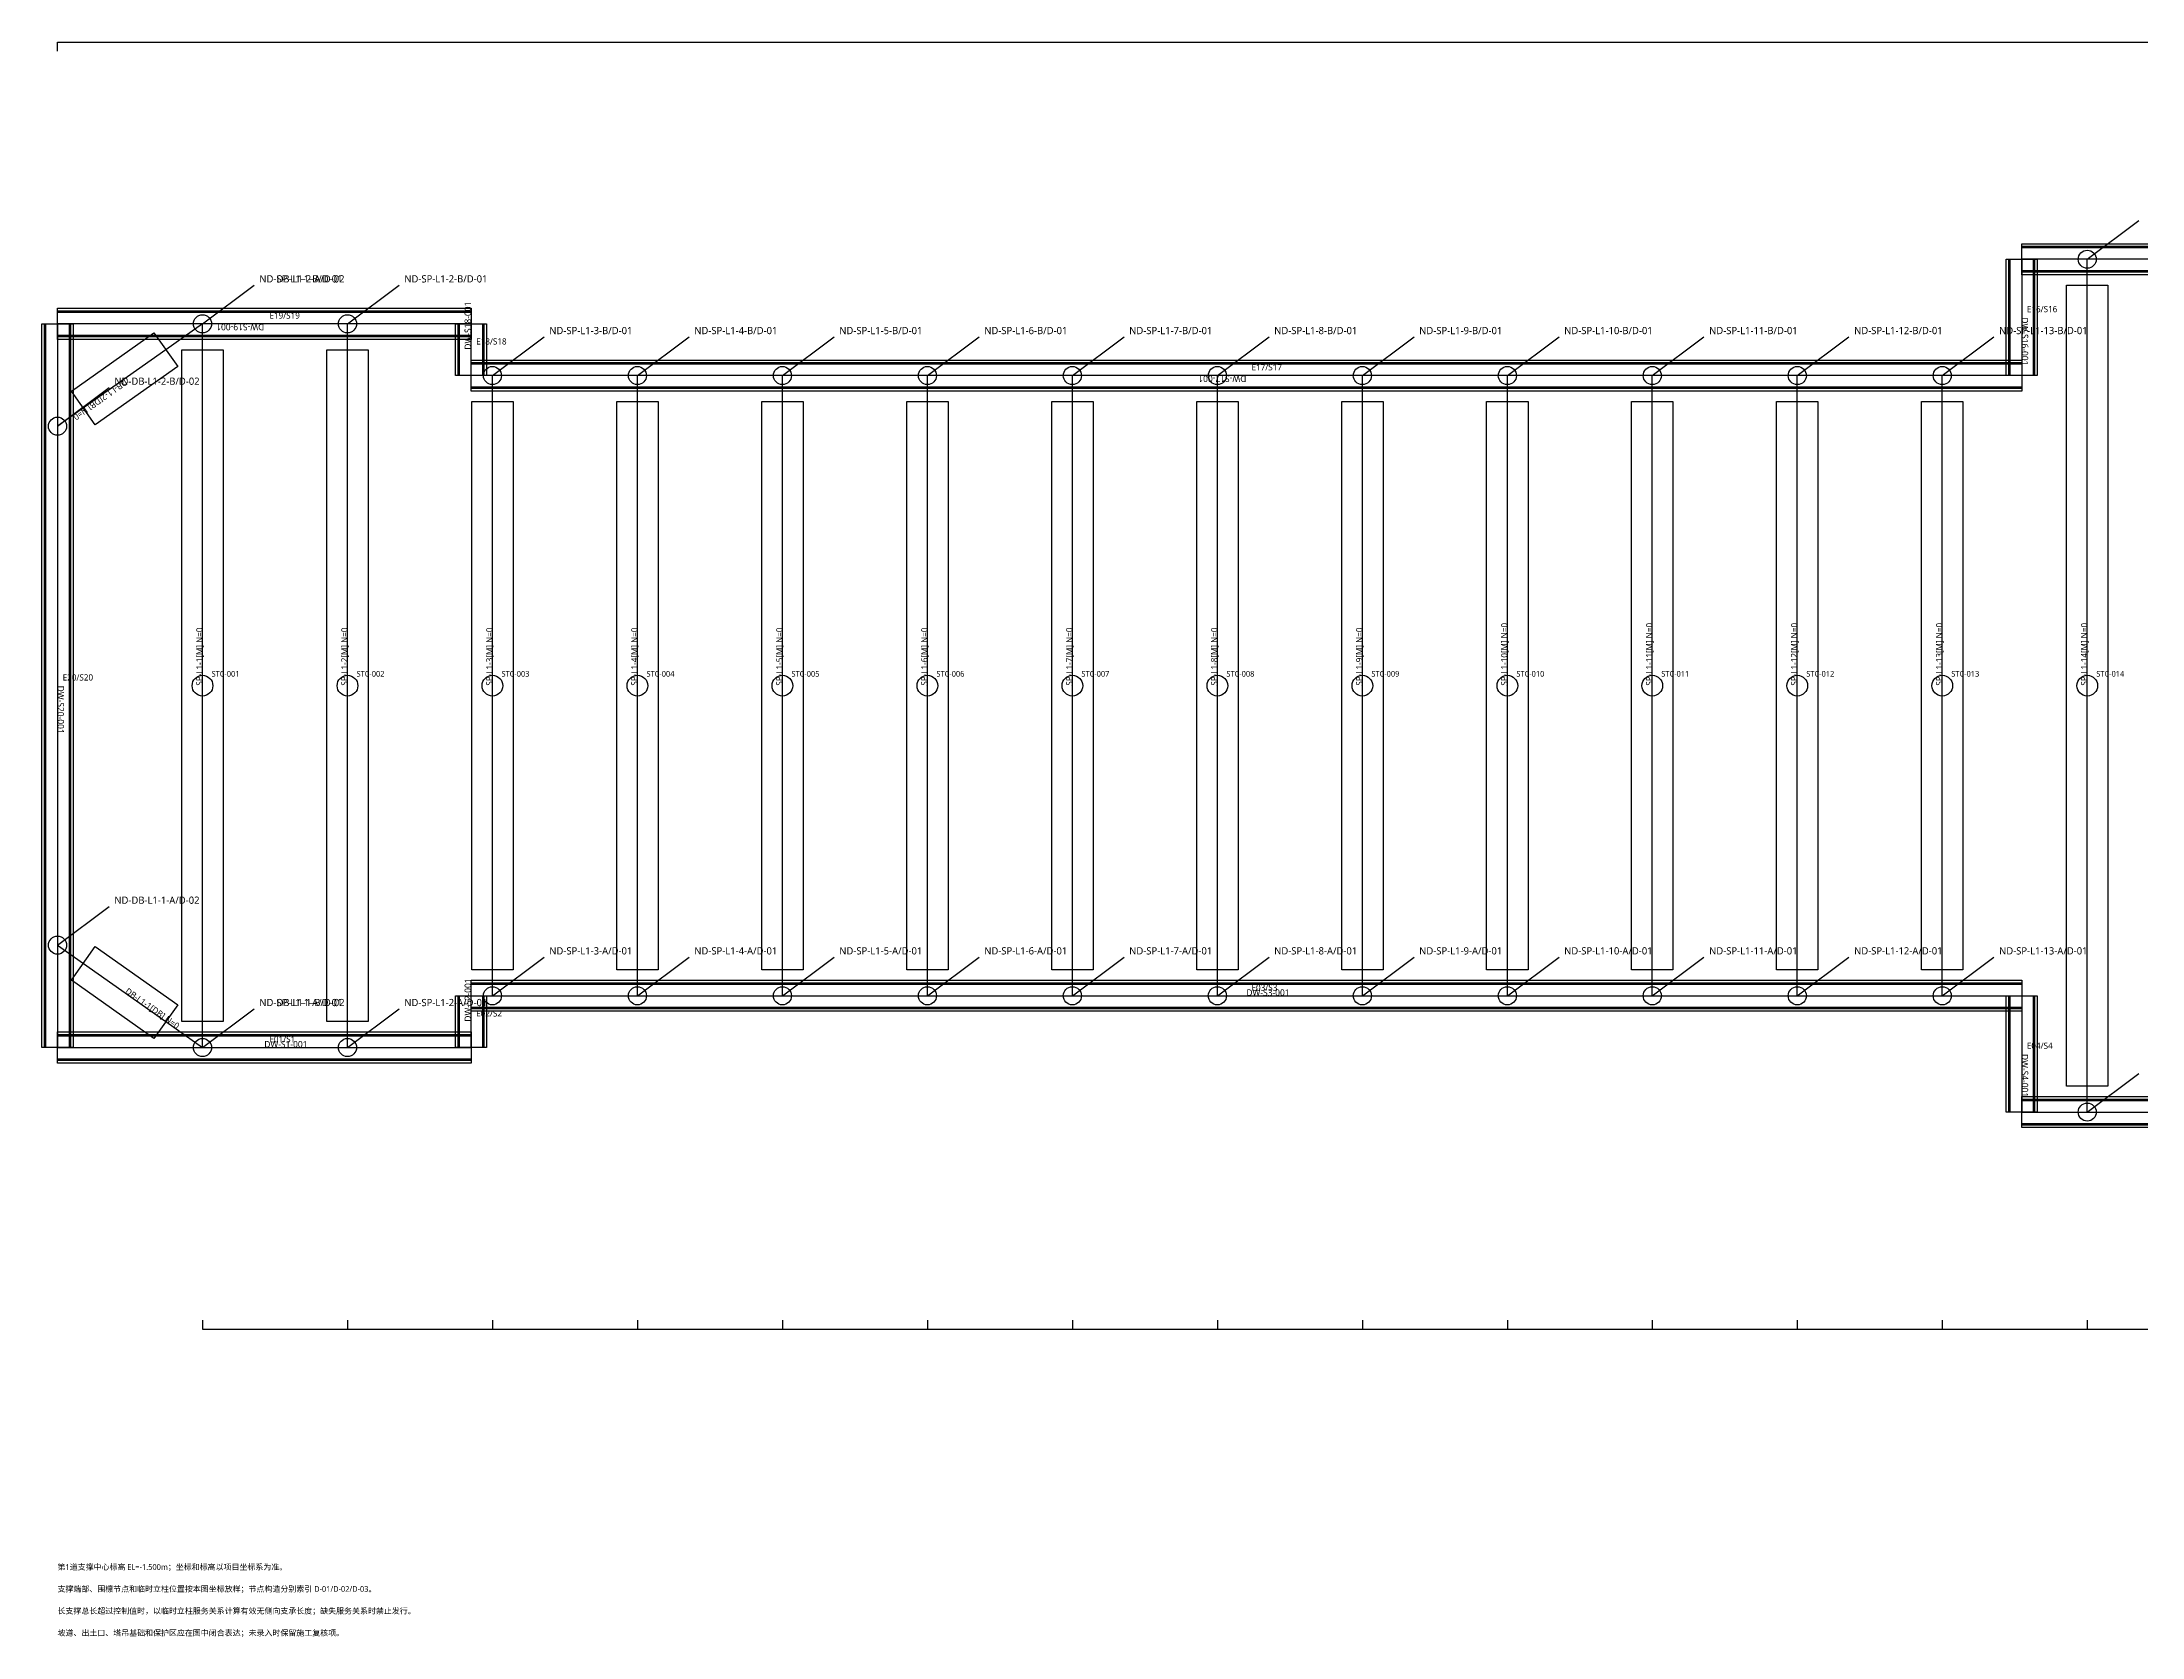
# Model space of a CAD drawing. Header units: millimetres. Extents: x -115600 to 213125, y -36808 to 24904.
# Drawn here: x -115600 to -34345, y -36808 to 24904 of the extents above; entities that cross this region are included whole.
import ezdxf

# ---------------------------------------------------------------- set-up
doc = ezdxf.new("R2010")
doc.units = ezdxf.units.MM
for name, color, linetype in [('PIT_COLUMN', 4, 'CONTINUOUS'), ('PIT_DIM', 5, 'CONTINUOUS'), ('PIT_EXCAVATION', 2, 'CONTINUOUS'), ('PIT_LEADER', 6, 'CONTINUOUS'), ('PIT_NODE', 4, 'CONTINUOUS'), ('PIT_NOTE', 6, 'CONTINUOUS'), ('PIT_RIGID_ARM', 4, 'CONTINUOUS'), ('PIT_SUPPORT_L01_CORNER', 4, 'CONTINUOUS'), ('PIT_SUPPORT_L01_CORNER_CL', 4, 'CONTINUOUS'), ('PIT_SUPPORT_L01_MAIN', 1, 'CONTINUOUS'), ('PIT_SUPPORT_L01_MAIN_CL', 1, 'CONTINUOUS'), ('PIT_TEXT', 7, 'CONTINUOUS'), ('PIT_WALE_CL', 7, 'CONTINUOUS'), ('PIT_WALE_L00', 1, 'CONTINUOUS'), ('PIT_WALE_L01', 2, 'CONTINUOUS'), ('PIT_WALL', 7, 'CONTINUOUS'), ('PIT_WALL_CL', 7, 'CONTINUOUS')]:
    doc.layers.add(name, color=color, linetype=linetype)
doc.styles.add('OpenSansCondensed-Light', font='OpenSansCondensed-Light.ttf')
doc.styles.add('PIT_CN', font='msyh.ttf')
doc.dimstyles.new('EZDXF', dxfattribs={"dimtxt": 0.25, "dimasz": 0.175, "dimexe": 0.375, "dimexo": 0.125, "dimgap": 0.1, "dimtad": 1, "dimlfac": 100, "dimzin": 12, "dimdsep": 46, "dimtxsty": 'OpenSansCondensed-Light', "dimblk": 'ARCHTICK', "dimcen": 2.5, "dimazin": 3, "dimtfac": 0.5, "dimtmove": 2, "dimatfit": 3})
doc.dimstyles.new('PIT_DIM', dxfattribs={"dimtxt": 3, "dimasz": 2.5, "dimexe": 1.5, "dimexo": 1, "dimgap": 1, "dimtad": 1, "dimdec": 0, "dimlfac": 100, "dimzin": 12, "dimdsep": 46, "dimtxsty": 'PIT_CN', "dimblk": 'ARCHTICK', "dimcen": 2.5, "dimazin": 3, "dimtfac": 0.5, "dimtmove": 2, "dimatfit": 3})

# ---------------------------------------------------------------- blocks, each defined once
blk = doc.blocks.new('_ARCHTICK')
at = {"color": 0, "linetype": 'BYBLOCK', "const_width": 0.15}
blk.add_lwpolyline([(-0.5, -0.5), (0.5, 0.5)], dxfattribs=at)
blk = doc.blocks.new('*D1')
for p, q in [((-115000, 24551), (-115000, 24901.5)), ((-115000, 24900), (115000, 24900)), ((115000, 24551), (115000, 24901.5))]:
    blk.add_line(p, q)
at = {"layer": 'Defpoints'}
for p in [(-115000, 24900), (-115000, 24550), (115000, 24550)]:
    blk.add_point(p, dxfattribs=at)
at = {"layer": 'PIT_DIM', "xscale": 2.5, "yscale": 2.5, "rotation": 180}
blk.add_blockref('_ARCHTICK', (-115000, 24900), dxfattribs=at)
at = {"layer": 'PIT_DIM', "xscale": 2.5, "yscale": 2.5}
blk.add_blockref('_ARCHTICK', (115000, 24900), dxfattribs=at)
at = {"layer": 'PIT_DIM', "insert": (0, 24902.5), "char_height": 3, "attachment_point": 5, "style": 'PIT_CN'}
blk.add_mtext('23000000', dxfattribs=at)
blk = doc.blocks.new('*D3')
for p, q in [((-109390, -24551), (-109390, -24901.5)), ((-109390, -24900), (-103780, -24900)), ((-103780, -24551), (-103780, -24901.5))]:
    blk.add_line(p, q)
at = {"layer": 'Defpoints'}
for p in [(-109390, -24550), (-109390, -24900), (-103780, -24550)]:
    blk.add_point(p, dxfattribs=at)
at = {"layer": 'PIT_DIM', "xscale": 2.5, "yscale": 2.5, "rotation": 180}
blk.add_blockref('_ARCHTICK', (-109390, -24900), dxfattribs=at)
at = {"layer": 'PIT_DIM', "xscale": 2.5, "yscale": 2.5}
blk.add_blockref('_ARCHTICK', (-103780, -24900), dxfattribs=at)
at = {"layer": 'PIT_DIM', "insert": (-106585, -24897.5), "char_height": 3, "attachment_point": 5, "style": 'PIT_CN'}
blk.add_mtext('561000', dxfattribs=at)
blk = doc.blocks.new('*D4')
for p, q in [((-103780, -24551), (-103780, -24901.5)), ((-103780, -24900), (-98171, -24900)), ((-98171, -24551), (-98171, -24901.5))]:
    blk.add_line(p, q)
at = {"layer": 'Defpoints'}
for p in [(-103780, -24550), (-103780, -24900), (-98171, -24550)]:
    blk.add_point(p, dxfattribs=at)
at = {"layer": 'PIT_DIM', "xscale": 2.5, "yscale": 2.5, "rotation": 180}
blk.add_blockref('_ARCHTICK', (-103780, -24900), dxfattribs=at)
at = {"layer": 'PIT_DIM', "xscale": 2.5, "yscale": 2.5}
blk.add_blockref('_ARCHTICK', (-98171, -24900), dxfattribs=at)
at = {"layer": 'PIT_DIM', "insert": (-100975.5, -24897.5), "char_height": 3, "attachment_point": 5, "style": 'PIT_CN'}
blk.add_mtext('560900', dxfattribs=at)
blk = doc.blocks.new('*D5')
for p, q in [((-98171, -24551), (-98171, -24901.5)), ((-98171, -24900), (-92561, -24900)), ((-92561, -24551), (-92561, -24901.5))]:
    blk.add_line(p, q)
at = {"layer": 'Defpoints'}
for p in [(-98171, -24550), (-98171, -24900), (-92561, -24550)]:
    blk.add_point(p, dxfattribs=at)
at = {"layer": 'PIT_DIM', "xscale": 2.5, "yscale": 2.5, "rotation": 180}
blk.add_blockref('_ARCHTICK', (-98171, -24900), dxfattribs=at)
at = {"layer": 'PIT_DIM', "xscale": 2.5, "yscale": 2.5}
blk.add_blockref('_ARCHTICK', (-92561, -24900), dxfattribs=at)
at = {"layer": 'PIT_DIM', "insert": (-95366, -24897.5), "char_height": 3, "attachment_point": 5, "style": 'PIT_CN'}
blk.add_mtext('561000', dxfattribs=at)
blk = doc.blocks.new('*D6')
for p, q in [((-92561, -24551), (-92561, -24901.5)), ((-92561, -24900), (-86951, -24900)), ((-86951, -24551), (-86951, -24901.5))]:
    blk.add_line(p, q)
at = {"layer": 'Defpoints'}
for p in [(-92561, -24550), (-92561, -24900), (-86951, -24550)]:
    blk.add_point(p, dxfattribs=at)
at = {"layer": 'PIT_DIM', "xscale": 2.5, "yscale": 2.5, "rotation": 180}
blk.add_blockref('_ARCHTICK', (-92561, -24900), dxfattribs=at)
at = {"layer": 'PIT_DIM', "xscale": 2.5, "yscale": 2.5}
blk.add_blockref('_ARCHTICK', (-86951, -24900), dxfattribs=at)
at = {"layer": 'PIT_DIM', "insert": (-89756, -24897.5), "char_height": 3, "attachment_point": 5, "style": 'PIT_CN'}
blk.add_mtext('561000', dxfattribs=at)
blk = doc.blocks.new('*D7')
for p, q in [((-86951, -24551), (-86951, -24901.5)), ((-86951, -24900), (-81341, -24900)), ((-81341, -24551), (-81341, -24901.5))]:
    blk.add_line(p, q)
at = {"layer": 'Defpoints'}
for p in [(-86951, -24550), (-86951, -24900), (-81341, -24550)]:
    blk.add_point(p, dxfattribs=at)
at = {"layer": 'PIT_DIM', "xscale": 2.5, "yscale": 2.5, "rotation": 180}
blk.add_blockref('_ARCHTICK', (-86951, -24900), dxfattribs=at)
at = {"layer": 'PIT_DIM', "xscale": 2.5, "yscale": 2.5}
blk.add_blockref('_ARCHTICK', (-81341, -24900), dxfattribs=at)
at = {"layer": 'PIT_DIM', "insert": (-84146, -24897.5), "char_height": 3, "attachment_point": 5, "style": 'PIT_CN'}
blk.add_mtext('561000', dxfattribs=at)
blk = doc.blocks.new('*D8')
for p, q in [((-81341, -24551), (-81341, -24901.5)), ((-81341, -24900), (-75732, -24900)), ((-75732, -24551), (-75732, -24901.5))]:
    blk.add_line(p, q)
at = {"layer": 'Defpoints'}
for p in [(-81341, -24550), (-81341, -24900), (-75732, -24550)]:
    blk.add_point(p, dxfattribs=at)
at = {"layer": 'PIT_DIM', "xscale": 2.5, "yscale": 2.5, "rotation": 180}
blk.add_blockref('_ARCHTICK', (-81341, -24900), dxfattribs=at)
at = {"layer": 'PIT_DIM', "xscale": 2.5, "yscale": 2.5}
blk.add_blockref('_ARCHTICK', (-75732, -24900), dxfattribs=at)
at = {"layer": 'PIT_DIM', "insert": (-78536.5, -24897.5), "char_height": 3, "attachment_point": 5, "style": 'PIT_CN'}
blk.add_mtext('560900', dxfattribs=at)
blk = doc.blocks.new('*D9')
for p, q in [((-75732, -24551), (-75732, -24901.5)), ((-75732, -24900), (-70122, -24900)), ((-70122, -24551), (-70122, -24901.5))]:
    blk.add_line(p, q)
at = {"layer": 'Defpoints'}
for p in [(-75732, -24550), (-75732, -24900), (-70122, -24550)]:
    blk.add_point(p, dxfattribs=at)
at = {"layer": 'PIT_DIM', "xscale": 2.5, "yscale": 2.5, "rotation": 180}
blk.add_blockref('_ARCHTICK', (-75732, -24900), dxfattribs=at)
at = {"layer": 'PIT_DIM', "xscale": 2.5, "yscale": 2.5}
blk.add_blockref('_ARCHTICK', (-70122, -24900), dxfattribs=at)
at = {"layer": 'PIT_DIM', "insert": (-72927, -24897.5), "char_height": 3, "attachment_point": 5, "style": 'PIT_CN'}
blk.add_mtext('561000', dxfattribs=at)
blk = doc.blocks.new('*D10')
for p, q in [((-70122, -24551), (-70122, -24901.5)), ((-70122, -24900), (-64512, -24900)), ((-64512, -24551), (-64512, -24901.5))]:
    blk.add_line(p, q)
at = {"layer": 'Defpoints'}
for p in [(-70122, -24550), (-70122, -24900), (-64512, -24550)]:
    blk.add_point(p, dxfattribs=at)
at = {"layer": 'PIT_DIM', "xscale": 2.5, "yscale": 2.5, "rotation": 180}
blk.add_blockref('_ARCHTICK', (-70122, -24900), dxfattribs=at)
at = {"layer": 'PIT_DIM', "xscale": 2.5, "yscale": 2.5}
blk.add_blockref('_ARCHTICK', (-64512, -24900), dxfattribs=at)
at = {"layer": 'PIT_DIM', "insert": (-67317, -24897.5), "char_height": 3, "attachment_point": 5, "style": 'PIT_CN'}
blk.add_mtext('561000', dxfattribs=at)
blk = doc.blocks.new('*D11')
for p, q in [((-64512, -24551), (-64512, -24901.5)), ((-64512, -24900), (-58902, -24900)), ((-58902, -24551), (-58902, -24901.5))]:
    blk.add_line(p, q)
at = {"layer": 'Defpoints'}
for p in [(-64512, -24550), (-64512, -24900), (-58902, -24550)]:
    blk.add_point(p, dxfattribs=at)
at = {"layer": 'PIT_DIM', "xscale": 2.5, "yscale": 2.5, "rotation": 180}
blk.add_blockref('_ARCHTICK', (-64512, -24900), dxfattribs=at)
at = {"layer": 'PIT_DIM', "xscale": 2.5, "yscale": 2.5}
blk.add_blockref('_ARCHTICK', (-58902, -24900), dxfattribs=at)
at = {"layer": 'PIT_DIM', "insert": (-61707, -24897.5), "char_height": 3, "attachment_point": 5, "style": 'PIT_CN'}
blk.add_mtext('561000', dxfattribs=at)
blk = doc.blocks.new('*D12')
for p, q in [((-58902, -24551), (-58902, -24901.5)), ((-58902, -24900), (-53293, -24900)), ((-53293, -24551), (-53293, -24901.5))]:
    blk.add_line(p, q)
at = {"layer": 'Defpoints'}
for p in [(-58902, -24550), (-58902, -24900), (-53293, -24550)]:
    blk.add_point(p, dxfattribs=at)
at = {"layer": 'PIT_DIM', "xscale": 2.5, "yscale": 2.5, "rotation": 180}
blk.add_blockref('_ARCHTICK', (-58902, -24900), dxfattribs=at)
at = {"layer": 'PIT_DIM', "xscale": 2.5, "yscale": 2.5}
blk.add_blockref('_ARCHTICK', (-53293, -24900), dxfattribs=at)
at = {"layer": 'PIT_DIM', "insert": (-56097.5, -24897.5), "char_height": 3, "attachment_point": 5, "style": 'PIT_CN'}
blk.add_mtext('560900', dxfattribs=at)
blk = doc.blocks.new('*D13')
for p, q in [((-53293, -24551), (-53293, -24901.5)), ((-53293, -24900), (-47683, -24900)), ((-47683, -24551), (-47683, -24901.5))]:
    blk.add_line(p, q)
at = {"layer": 'Defpoints'}
for p in [(-53293, -24550), (-53293, -24900), (-47683, -24550)]:
    blk.add_point(p, dxfattribs=at)
at = {"layer": 'PIT_DIM', "xscale": 2.5, "yscale": 2.5, "rotation": 180}
blk.add_blockref('_ARCHTICK', (-53293, -24900), dxfattribs=at)
at = {"layer": 'PIT_DIM', "xscale": 2.5, "yscale": 2.5}
blk.add_blockref('_ARCHTICK', (-47683, -24900), dxfattribs=at)
at = {"layer": 'PIT_DIM', "insert": (-50488, -24897.5), "char_height": 3, "attachment_point": 5, "style": 'PIT_CN'}
blk.add_mtext('561000', dxfattribs=at)
blk = doc.blocks.new('*D14')
for p, q in [((-47683, -24551), (-47683, -24901.5)), ((-47683, -24900), (-42073, -24900)), ((-42073, -24551), (-42073, -24901.5))]:
    blk.add_line(p, q)
at = {"layer": 'Defpoints'}
for p in [(-47683, -24550), (-47683, -24900), (-42073, -24550)]:
    blk.add_point(p, dxfattribs=at)
at = {"layer": 'PIT_DIM', "xscale": 2.5, "yscale": 2.5, "rotation": 180}
blk.add_blockref('_ARCHTICK', (-47683, -24900), dxfattribs=at)
at = {"layer": 'PIT_DIM', "xscale": 2.5, "yscale": 2.5}
blk.add_blockref('_ARCHTICK', (-42073, -24900), dxfattribs=at)
at = {"layer": 'PIT_DIM', "insert": (-44878, -24897.5), "char_height": 3, "attachment_point": 5, "style": 'PIT_CN'}
blk.add_mtext('561000', dxfattribs=at)
blk = doc.blocks.new('*D15')
for p, q in [((-42073, -24551), (-42073, -24901.5)), ((-42073, -24900), (-36463, -24900)), ((-36463, -24551), (-36463, -24901.5))]:
    blk.add_line(p, q)
at = {"layer": 'Defpoints'}
for p in [(-42073, -24550), (-42073, -24900), (-36463, -24550)]:
    blk.add_point(p, dxfattribs=at)
at = {"layer": 'PIT_DIM', "xscale": 2.5, "yscale": 2.5, "rotation": 180}
blk.add_blockref('_ARCHTICK', (-42073, -24900), dxfattribs=at)
at = {"layer": 'PIT_DIM', "xscale": 2.5, "yscale": 2.5}
blk.add_blockref('_ARCHTICK', (-36463, -24900), dxfattribs=at)
at = {"layer": 'PIT_DIM', "insert": (-39268, -24897.5), "char_height": 3, "attachment_point": 5, "style": 'PIT_CN'}
blk.add_mtext('561000', dxfattribs=at)
blk = doc.blocks.new('*D16')
for p, q in [((-36463, -24551), (-36463, -24901.5)), ((-36463, -24900), (-30854, -24900)), ((-30854, -24551), (-30854, -24901.5))]:
    blk.add_line(p, q)
at = {"layer": 'Defpoints'}
for p in [(-36463, -24550), (-36463, -24900), (-30854, -24550)]:
    blk.add_point(p, dxfattribs=at)
at = {"layer": 'PIT_DIM', "xscale": 2.5, "yscale": 2.5, "rotation": 180}
blk.add_blockref('_ARCHTICK', (-36463, -24900), dxfattribs=at)
at = {"layer": 'PIT_DIM', "xscale": 2.5, "yscale": 2.5}
blk.add_blockref('_ARCHTICK', (-30854, -24900), dxfattribs=at)
at = {"layer": 'PIT_DIM', "insert": (-33658.5, -24897.5), "char_height": 3, "attachment_point": 5, "style": 'PIT_CN'}
blk.add_mtext('560900', dxfattribs=at)

msp = doc.modelspace()

# ---------------------------------------------------------------- linework, layer by layer
at = {"layer": 'PIT_COLUMN'}
for centre in [(-109390, 0), (-103780, 0), (-98171, 0), (-92561, 0), (-86951, 0), (-81341, 0), (-75732, 0), (-70122, 0), (-64512, 0), (-58902, 0), (-53293, 0), (-47683, 0), (-42073, 0), (-36463, 0)]:
    msp.add_circle(centre, 400, dxfattribs=at)
at = {"layer": 'PIT_EXCAVATION'}
msp.add_lwpolyline([(-115000, -14000), (-99000, -14000), (-99000, -12000), (-39000, -12000), (-39000, -16500), (-13000, -16500), (-13000, -13000), (98000, -13000), (98000, -14500), (115000, -14500), (115000, 14500), (98000, 14500), (98000, 13000), (-13000, 13000), (-13000, 16500), (-39000, 16500), (-39000, 12000), (-99000, 12000), (-99000, 14000), (-115000, 14000)], close=True, dxfattribs=at)
at = {"layer": 'PIT_NODE'}
for centre in [(-36463, 16500), (-109390, 14000), (-109390, 14000), (-103780, 14000), (-98171, 12000), (-92561, 12000), (-86951, 12000), (-81341, 12000), (-75732, 12000), (-70122, 12000), (-64512, 12000), (-58902, 12000), (-53293, 12000), (-47683, 12000), (-42073, 12000), (-115000, 10040), (-115000, -10040), (-98171, -12000), (-92561, -12000), (-86951, -12000), (-81341, -12000), (-75732, -12000), (-70122, -12000), (-64512, -12000), (-58902, -12000), (-53293, -12000), (-47683, -12000), (-42073, -12000), (-109390, -14000), (-109390, -14000), (-103780, -14000), (-36463, -16500)]:
    msp.add_circle(centre, 350, dxfattribs=at)
at = {"layer": 'PIT_RIGID_ARM'}
for p, q in [((-36463, 15500), (-36463, 16500)), ((-109390, 14000), (-110806.7, 13000)), ((-109390, 13000), (-109390, 14000)), ((-103780, 13000), (-103780, 14000)), ((-98171, 11000), (-98171, 12000)), ((-92561, 11000), (-92561, 12000)), ((-86951, 11000), (-86951, 12000)), ((-81341, 11000), (-81341, 12000)), ((-75732, 11000), (-75732, 12000)), ((-70122, 11000), (-70122, 12000)), ((-64512, 11000), (-64512, 12000)), ((-58902, 11000), (-58902, 12000)), ((-53293, 11000), (-53293, 12000)), ((-47683, 11000), (-47683, 12000)), ((-42073, 11000), (-42073, 12000)), ((-114000, 10745.9), (-115000, 10040)), ((-115000, -10040), (-114000, -10745.9)), ((-98171, -12000), (-98171, -11000)), ((-92561, -12000), (-92561, -11000)), ((-86951, -12000), (-86951, -11000)), ((-81341, -12000), (-81341, -11000)), ((-75732, -12000), (-75732, -11000)), ((-70122, -12000), (-70122, -11000)), ((-64512, -12000), (-64512, -11000)), ((-58902, -12000), (-58902, -11000)), ((-53293, -12000), (-53293, -11000)), ((-47683, -12000), (-47683, -11000)), ((-42073, -12000), (-42073, -11000)), ((-110806.7, -13000), (-109390, -14000)), ((-109390, -14000), (-109390, -13000)), ((-103780, -14000), (-103780, -13000)), ((-36463, -16500), (-36463, -15500))]:
    msp.add_line(p, q, dxfattribs=at)
at = {"layer": 'PIT_SUPPORT_L01_CORNER'}
for points in [[(-110345.353, 12346.426), (-113538.653, 10092.326), (-114461.347, 11399.474), (-111268.047, 13653.574)], [(-113538.653, -10092.326), (-110345.353, -12346.426), (-111268.047, -13653.574), (-114461.347, -11399.474)]]:
    msp.add_lwpolyline(points, close=True, dxfattribs=at)
at = {"layer": 'PIT_SUPPORT_L01_CORNER_CL'}
for p, q in [((-110806.7, 13000), (-114000, 10745.9)), ((-114000, -10745.9), (-110806.7, -13000))]:
    msp.add_line(p, q, dxfattribs=at)
at = {"layer": 'PIT_SUPPORT_L01_MAIN'}
for points in [[(-37263, -15500), (-37263, 15500), (-35663, 15500), (-35663, -15500)], [(-110190, -13000), (-110190, 13000), (-108590, 13000), (-108590, -13000)], [(-104580, -13000), (-104580, 13000), (-102980, 13000), (-102980, -13000)], [(-98971, -11000), (-98971, 11000), (-97371, 11000), (-97371, -11000)], [(-93361, -11000), (-93361, 11000), (-91761, 11000), (-91761, -11000)], [(-87751, -11000), (-87751, 11000), (-86151, 11000), (-86151, -11000)], [(-82141, -11000), (-82141, 11000), (-80541, 11000), (-80541, -11000)], [(-76532, -11000), (-76532, 11000), (-74932, 11000), (-74932, -11000)], [(-70922, -11000), (-70922, 11000), (-69322, 11000), (-69322, -11000)], [(-65312, -11000), (-65312, 11000), (-63712, 11000), (-63712, -11000)], [(-59702, -11000), (-59702, 11000), (-58102, 11000), (-58102, -11000)], [(-54093, -11000), (-54093, 11000), (-52493, 11000), (-52493, -11000)], [(-48483, -11000), (-48483, 11000), (-46883, 11000), (-46883, -11000)], [(-42873, -11000), (-42873, 11000), (-41273, 11000), (-41273, -11000)]]:
    msp.add_lwpolyline(points, close=True, dxfattribs=at)
at = {"layer": 'PIT_SUPPORT_L01_MAIN_CL'}
for p, q in [((-36463, -15500), (-36463, 15500)), ((-109390, -13000), (-109390, 13000)), ((-103780, -13000), (-103780, 13000)), ((-98171, -11000), (-98171, 11000)), ((-92561, -11000), (-92561, 11000)), ((-86951, -11000), (-86951, 11000)), ((-81341, -11000), (-81341, 11000)), ((-75732, -11000), (-75732, 11000)), ((-70122, -11000), (-70122, 11000)), ((-64512, -11000), (-64512, 11000)), ((-58902, -11000), (-58902, 11000)), ((-53293, -11000), (-53293, 11000)), ((-47683, -11000), (-47683, 11000)), ((-42073, -11000), (-42073, 11000))]:
    msp.add_line(p, q, dxfattribs=at)
at = {"layer": 'PIT_WALE_CL'}
for p, q in [((-13000, 16500), (-39000, 16500)), ((-39000, 16500), (-39000, 12000)), ((-13000, 16500), (-39000, 16500)), ((-39000, 16500), (-39000, 12000)), ((-99000, 14000), (-115000, 14000)), ((-115000, 14000), (-115000, -14000)), ((-99000, 14000), (-115000, 14000)), ((-115000, 14000), (-115000, -14000)), ((-99000, 12000), (-99000, 14000)), ((-99000, 12000), (-99000, 14000)), ((-39000, 12000), (-99000, 12000)), ((-39000, 12000), (-99000, 12000)), ((-99000, -14000), (-99000, -12000)), ((-99000, -12000), (-39000, -12000)), ((-99000, -14000), (-99000, -12000)), ((-99000, -12000), (-39000, -12000)), ((-39000, -12000), (-39000, -16500)), ((-39000, -12000), (-39000, -16500)), ((-115000, -14000), (-99000, -14000)), ((-115000, -14000), (-99000, -14000)), ((-39000, -16500), (-13000, -16500)), ((-39000, -16500), (-13000, -16500))]:
    msp.add_line(p, q, dxfattribs=at)
at = {"layer": 'PIT_WALE_L00'}
for points in [[(-38500, 16500), (-38500, 12000), (-39500, 12000), (-39500, 16500)], [(-13000, 16000), (-39000, 16000), (-39000, 17000), (-13000, 17000)], [(-114500, 14000), (-114500, -14000), (-115500, -14000), (-115500, 14000)], [(-99000, 13500), (-115000, 13500), (-115000, 14500), (-99000, 14500)], [(-99500, 12000), (-99500, 14000), (-98500, 14000), (-98500, 12000)], [(-39000, 11500), (-99000, 11500), (-99000, 12500), (-39000, 12500)], [(-99500, -14000), (-99500, -12000), (-98500, -12000), (-98500, -14000)], [(-99000, -11500), (-39000, -11500), (-39000, -12500), (-99000, -12500)], [(-38500, -12000), (-38500, -16500), (-39500, -16500), (-39500, -12000)], [(-115000, -13500), (-99000, -13500), (-99000, -14500), (-115000, -14500)], [(-39000, -16000), (-13000, -16000), (-13000, -17000), (-39000, -17000)]]:
    msp.add_lwpolyline(points, close=True, dxfattribs=at)
at = {"layer": 'PIT_WALE_L01'}
for points in [[(-38550, 16500), (-38550, 12000), (-39450, 12000), (-39450, 16500)], [(-13000, 16050), (-39000, 16050), (-39000, 16950), (-13000, 16950)], [(-114550, 14000), (-114550, -14000), (-115450, -14000), (-115450, 14000)], [(-99000, 13550), (-115000, 13550), (-115000, 14450), (-99000, 14450)], [(-99450, 12000), (-99450, 14000), (-98550, 14000), (-98550, 12000)], [(-39000, 11550), (-99000, 11550), (-99000, 12450), (-39000, 12450)], [(-99450, -14000), (-99450, -12000), (-98550, -12000), (-98550, -14000)], [(-99000, -11550), (-39000, -11550), (-39000, -12450), (-99000, -12450)], [(-38550, -12000), (-38550, -16500), (-39450, -16500), (-39450, -12000)], [(-115000, -13550), (-99000, -13550), (-99000, -14450), (-115000, -14450)], [(-39000, -16050), (-13000, -16050), (-13000, -16950), (-39000, -16950)]]:
    msp.add_lwpolyline(points, close=True, dxfattribs=at)
at = {"layer": 'PIT_WALL'}
for points in [[(-13000, 15900), (-39000, 15900), (-39000, 17100), (-13000, 17100)], [(-38400, 16500), (-38400, 12000), (-39600, 12000), (-39600, 16500)], [(-114400, 14000), (-114400, -14000), (-115600, -14000), (-115600, 14000)], [(-99000, 13400), (-115000, 13400), (-115000, 14600), (-99000, 14600)], [(-99600, 12000), (-99600, 14000), (-98400, 14000), (-98400, 12000)], [(-39000, 11400), (-99000, 11400), (-99000, 12600), (-39000, 12600)], [(-99600, -14000), (-99600, -12000), (-98400, -12000), (-98400, -14000)], [(-99000, -11400), (-39000, -11400), (-39000, -12600), (-99000, -12600)], [(-38400, -12000), (-38400, -16500), (-39600, -16500), (-39600, -12000)], [(-115000, -13400), (-99000, -13400), (-99000, -14600), (-115000, -14600)], [(-39000, -15900), (-13000, -15900), (-13000, -17100), (-39000, -17100)]]:
    msp.add_lwpolyline(points, close=True, dxfattribs=at)
at = {"layer": 'PIT_WALL_CL'}
for p, q in [((-13000, 16500), (-39000, 16500)), ((-39000, 16500), (-39000, 12000)), ((-99000, 14000), (-115000, 14000)), ((-115000, 14000), (-115000, -14000)), ((-99000, 12000), (-99000, 14000)), ((-39000, 12000), (-99000, 12000)), ((-99000, -14000), (-99000, -12000)), ((-99000, -12000), (-39000, -12000)), ((-39000, -12000), (-39000, -16500)), ((-115000, -14000), (-99000, -14000)), ((-39000, -16500), (-13000, -16500))]:
    msp.add_line(p, q, dxfattribs=at)

# ---------------------------------------------------------------- texts
at = {"layer": 'PIT_LEADER', "style": 'PIT_CN'}
for s, p in [('ND-SP-L1-1-B/D-01', (-107190, 15600)), ('ND-DB-L1-2-A/D-02', (-107190, 15600)), ('ND-SP-L1-2-B/D-01', (-101580, 15600)), ('ND-SP-L1-3-B/D-01', (-95971, 13600)), ('ND-SP-L1-4-B/D-01', (-90361, 13600)), ('ND-SP-L1-5-B/D-01', (-84751, 13600)), ('ND-SP-L1-6-B/D-01', (-79141, 13600)), ('ND-SP-L1-7-B/D-01', (-73532, 13600)), ('ND-SP-L1-8-B/D-01', (-67922, 13600)), ('ND-SP-L1-9-B/D-01', (-62312, 13600)), ('ND-SP-L1-10-B/D-01', (-56702, 13600)), ('ND-SP-L1-11-B/D-01', (-51093, 13600)), ('ND-SP-L1-12-B/D-01', (-45483, 13600)), ('ND-SP-L1-13-B/D-01', (-39873, 13600)), ('ND-DB-L1-2-B/D-02', (-112800, 11640)), ('ND-DB-L1-1-A/D-02', (-112800, -8440)), ('ND-SP-L1-3-A/D-01', (-95971, -10400)), ('ND-SP-L1-4-A/D-01', (-90361, -10400)), ('ND-SP-L1-5-A/D-01', (-84751, -10400)), ('ND-SP-L1-6-A/D-01', (-79141, -10400)), ('ND-SP-L1-7-A/D-01', (-73532, -10400)), ('ND-SP-L1-8-A/D-01', (-67922, -10400)), ('ND-SP-L1-9-A/D-01', (-62312, -10400)), ('ND-SP-L1-10-A/D-01', (-56702, -10400)), ('ND-SP-L1-11-A/D-01', (-51093, -10400)), ('ND-SP-L1-12-A/D-01', (-45483, -10400)), ('ND-SP-L1-13-A/D-01', (-39873, -10400)), ('ND-SP-L1-1-A/D-01', (-107190, -12400)), ('ND-DB-L1-1-B/D-02', (-107190, -12400)), ('ND-SP-L1-2-A/D-01', (-101580, -12400))]:
    msp.add_text(s, height=280, dxfattribs=at).set_placement(p)
at = {"layer": 'PIT_NOTE', "style": 'PIT_CN'}
for s, p in [('第1道支撑中心标高 EL=-1.500m；坐标和标高以项目坐标系为准。', (-115000, -34210)), ('支撑端部、围檩节点和临时立柱位置按本图坐标放样；节点构造分别索引 D-01/D-02/D-03。', (-115000, -35060)), ('长支撑总长超过控制值时，以临时立柱服务关系计算有效无侧向支承长度；缺失服务关系时禁止发行。', (-115000, -35910)), ('坡道、出土口、塔吊基础和保护区应在图中闭合表达；未录入时保留施工复核项。', (-115000, -36760))]:
    msp.add_text(s, height=220, dxfattribs=at).set_placement(p)
at = {"layer": 'PIT_TEXT', "style": 'PIT_CN'}
for s, height, rotation, p in [('DW-S18-001', 250, 90, (-99000, 13000)), ('DW-S19-001', 250, 180, (-107000, 14000)), ('DW-S16-001', 250, -90, (-39000, 14250)), ('DB-L1-2[DB] N=0', 240, -144.78233659, (-112403.35, 11872.95)), ('DW-S17-001', 250, 180, (-69000, 12000)), ('SP-L1-1[M] N=0', 240, 90, (-109390, 0)), ('SP-L1-2[M] N=0', 240, 90, (-103780, 0)), ('SP-L1-3[M] N=0', 240, 90, (-98171, 0)), ('SP-L1-4[M] N=0', 240, 90, (-92561, 0)), ('SP-L1-5[M] N=0', 240, 90, (-86951, 0)), ('SP-L1-6[M] N=0', 240, 90, (-81341, 0)), ('SP-L1-7[M] N=0', 240, 90, (-75732, 0)), ('SP-L1-8[M] N=0', 240, 90, (-70122, 0)), ('SP-L1-9[M] N=0', 240, 90, (-64512, 0)), ('SP-L1-10[M] N=0', 240, 90, (-58902, 0)), ('SP-L1-11[M] N=0', 240, 90, (-53293, 0)), ('SP-L1-12[M] N=0', 240, 90, (-47683, 0)), ('SP-L1-13[M] N=0', 240, 90, (-42073, 0)), ('SP-L1-14[M] N=0', 240, 90, (-36463, 0)), ('DW-S20-001', 250, -90, (-115000, 0)), ('DB-L1-1[DB] N=0', 240, -35.21766341, (-112403.35, -11872.95)), ('DW-S2-001', 250, 90, (-99000, -13000)), ('DW-S4-001', 250, -90, (-39000, -14250))]:
    msp.add_text(s, height=height, rotation=rotation, dxfattribs=at).set_placement(p)
for s, height, p in [('E16/S16', 240, (-38800, 14450)), ('E19/S19', 240, (-106800, 14200)), ('E18/S18', 240, (-98800, 13200)), ('E17/S17', 240, (-68800, 12200)), ('E20/S20', 240, (-114800, 200)), ('STC-001', 220, (-109040, 350)), ('STC-002', 220, (-103430, 350)), ('STC-003', 220, (-97821, 350)), ('STC-004', 220, (-92211, 350)), ('STC-005', 220, (-86601, 350)), ('STC-006', 220, (-80991, 350)), ('STC-007', 220, (-75382, 350)), ('STC-008', 220, (-69772, 350)), ('STC-009', 220, (-64162, 350)), ('STC-010', 220, (-58552, 350)), ('STC-011', 220, (-52943, 350)), ('STC-012', 220, (-47333, 350)), ('STC-013', 220, (-41723, 350)), ('STC-014', 220, (-36113, 350)), ('DW-S3-001', 250, (-69000, -12000)), ('E03/S3', 240, (-68800, -11800)), ('E02/S2', 240, (-98800, -12800)), ('DW-S1-001', 250, (-107000, -14000)), ('E01/S1', 240, (-106800, -13800)), ('E04/S4', 240, (-38800, -14050))]:
    msp.add_text(s, height=height, dxfattribs=at).set_placement(p)

# ---------------------------------------------------------------- dimensions: what is measured, and where the dimension line sits
at = {"layer": 'PIT_DIM'}
for base, p1, p2, text, picture, middle in [((-115000, 24900), (-115000, 24550), (115000, 24550), '总长 230.000m', '*D1', (0, 24902.5)), ((-109390, -24900), (-109390, -24550), (-103780, -24550), '5.610', '*D3', (-106585, -24897.5)), ((-103780, -24900), (-103780, -24550), (-98171, -24550), '5.609', '*D4', (-100975.5, -24897.5)), ((-98171, -24900), (-98171, -24550), (-92561, -24550), '5.610', '*D5', (-95366, -24897.5)), ((-92561, -24900), (-92561, -24550), (-86951, -24550), '5.610', '*D6', (-89756, -24897.5)), ((-86951, -24900), (-86951, -24550), (-81341, -24550), '5.610', '*D7', (-84146, -24897.5)), ((-81341, -24900), (-81341, -24550), (-75732, -24550), '5.609', '*D8', (-78536.5, -24897.5)), ((-75732, -24900), (-75732, -24550), (-70122, -24550), '5.610', '*D9', (-72927, -24897.5)), ((-70122, -24900), (-70122, -24550), (-64512, -24550), '5.610', '*D10', (-67317, -24897.5)), ((-64512, -24900), (-64512, -24550), (-58902, -24550), '5.610', '*D11', (-61707, -24897.5)), ((-58902, -24900), (-58902, -24550), (-53293, -24550), '5.609', '*D12', (-56097.5, -24897.5)), ((-53293, -24900), (-53293, -24550), (-47683, -24550), '5.610', '*D13', (-50488, -24897.5)), ((-47683, -24900), (-47683, -24550), (-42073, -24550), '5.610', '*D14', (-44878, -24897.5)), ((-42073, -24900), (-42073, -24550), (-36463, -24550), '5.610', '*D15', (-39268, -24897.5)), ((-36463, -24900), (-36463, -24550), (-30854, -24550), '5.609', '*D16', (-33658.5, -24897.5))]:
    dim = msp.add_linear_dim(base=base, p1=p1, p2=p2, text=text, dimstyle='PIT_DIM', dxfattribs=at)
    dim.commit()
    dim.dimension.update_dxf_attribs({"geometry": picture, "text_midpoint": middle})

# ---------------------------------------------------------------- leaders
at = {"layer": 'PIT_LEADER'}
for points in [[(-36463, 16500), (-34463, 18000)], [(-109390, 14000), (-107390, 15500)], [(-109390, 14000), (-107390, 15500)], [(-103780, 14000), (-101780, 15500)], [(-98171, 12000), (-96171, 13500)], [(-92561, 12000), (-90561, 13500)], [(-86951, 12000), (-84951, 13500)], [(-81341, 12000), (-79341, 13500)], [(-75732, 12000), (-73732, 13500)], [(-70122, 12000), (-68122, 13500)], [(-64512, 12000), (-62512, 13500)], [(-58902, 12000), (-56902, 13500)], [(-53293, 12000), (-51293, 13500)], [(-47683, 12000), (-45683, 13500)], [(-42073, 12000), (-40073, 13500)], [(-115000, 10040), (-113000, 11540)], [(-115000, -10040), (-113000, -8540)], [(-98171, -12000), (-96171, -10500)], [(-92561, -12000), (-90561, -10500)], [(-86951, -12000), (-84951, -10500)], [(-81341, -12000), (-79341, -10500)], [(-75732, -12000), (-73732, -10500)], [(-70122, -12000), (-68122, -10500)], [(-64512, -12000), (-62512, -10500)], [(-58902, -12000), (-56902, -10500)], [(-53293, -12000), (-51293, -10500)], [(-47683, -12000), (-45683, -10500)], [(-42073, -12000), (-40073, -10500)], [(-109390, -14000), (-107390, -12500)], [(-109390, -14000), (-107390, -12500)], [(-103780, -14000), (-101780, -12500)], [(-36463, -16500), (-34463, -15000)]]:
    msp.add_leader(points, dimstyle='EZDXF', dxfattribs=at)

doc.saveas('drawing.dxf')
